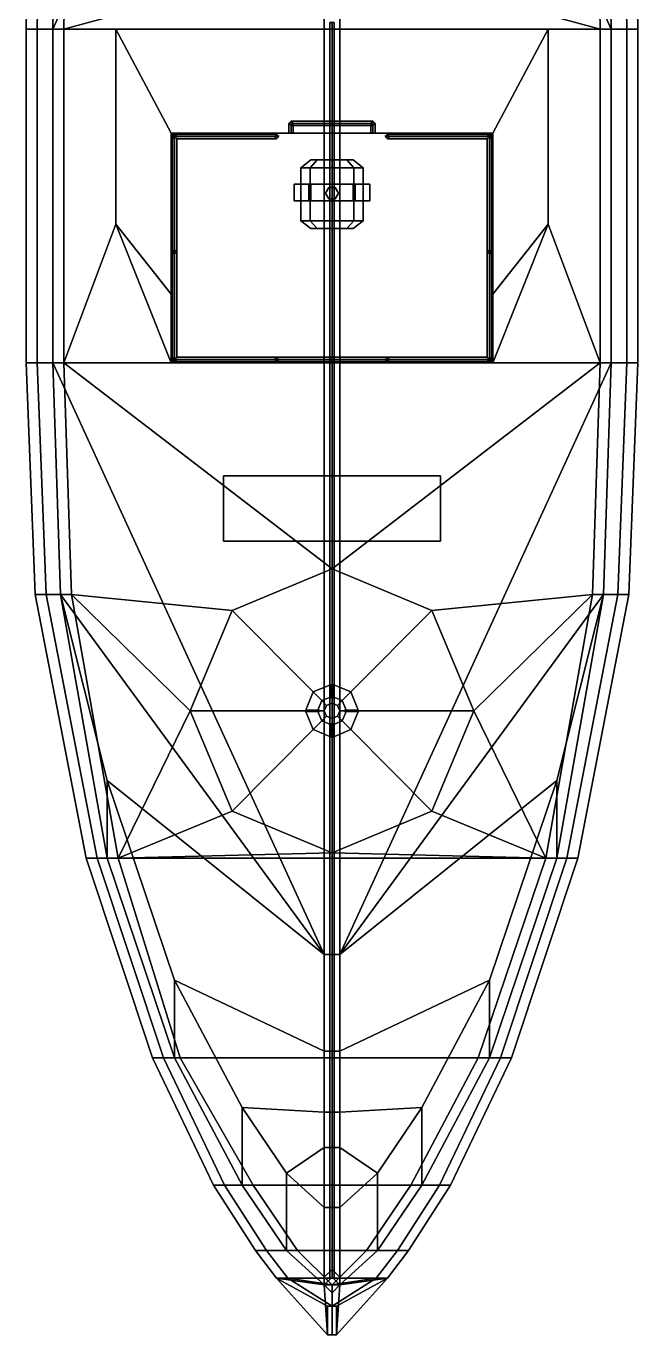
# Model space of a CAD drawing. Extents: x -2.8 to 2.8, y -13.3 to 13.6.
# Drawn here: x -2.76 to 2.76, y -13.26 to -1.45 of the extents above; entities that cross this region are included whole.
import ezdxf

# ---------------------------------------------------------------- set-up
doc = ezdxf.new("R2010")
doc.units = 0
doc.layers.get('0').update_dxf_attribs({"linetype": 'CONTINUOUS'})
for name, color, linetype in [('FALSEBOARD', 6, 'CONTINUOUS'), ('RAILINGS', 6, 'CONTINUOUS'), ('SUPERSTRUCTURE', 3, 'CONTINUOUS')]:
    doc.layers.add(name, color=color, linetype=linetype)

msp = doc.modelspace()

# ---------------------------------------------------------------- linework, layer by layer
for points in [[(-0.07, 3.98, -2.19), (-0.07, 3.98, -2.19), (-2.52, -1.48), (-2.46, 1.98)], [(-0.07, 3.98, -2.19), (-0.07, -9.83, -2.08), (-2.52, -4.49), (-2.52, -1.48)], [(-0.07, 3.98, -2.19), (0.07, 3.98, -2.19), (0.07, -9.83, -2.08), (-0.07, -9.83, -2.08)], [(2.52, -4.49), (0.07, -9.83, -2.08), (0.07, 3.98, -2.19), (2.52, -1.48)], [(2.52, -1.48), (0.07, 3.98, -2.19), (0.07, 3.98, -2.19), (2.46, 1.98)], [(-2.36, 1.98, 0.88), (-2.42, -1.48, 0.96), (-1.5, -1.23, 0.954), (-1.5, 2.86, 0.88)], [(1.5, 2.86, 0.88), (1.5, -1.23, 0.954), (2.42, -1.48, 0.96), (2.36, 1.98, 0.88)], [(-2.46, 1.98), (-2.52, -1.48), (-2.52, -1.48, 0.96), (-2.46, 1.98, 0.88)], [(2.46, 1.98, 0.88), (2.52, -1.48, 0.96), (2.52, -1.48), (2.46, 1.98)], [(-1.5, -1.23, 0.954), (-2.42, -1.48, 0.96), (2.42, -1.48, 0.96), (1.5, -1.23, 0.954)], [(-2.52, -1.48), (-2.52, -4.49), (-2.52, -4.49, 1.15), (-2.52, -1.48, 0.96)], [(-2.42, -1.48, 0.96), (-2.42, -4.49, 1.15), (-1.95, -3.24, 1.071), (-1.95, -1.48, 0.96)], [(1.95, -1.48, 0.96), (1.95, -3.24, 1.071), (2.42, -4.49, 1.15), (2.42, -1.48, 0.96)], [(2.52, -1.48, 0.96), (2.52, -4.49, 1.15), (2.52, -4.49), (2.52, -1.48)], [(-2.42, -4.49, 1.15), (-2.42, -4.49, 1.15), (-1.45, -4.49, 1.15), (-1.95, -3.24, 1.071)], [(-1.45, -4.49, 1.15), (-1.45, -4.49, 1.15), (-1.45, -3.87, 1.111), (-1.95, -3.24, 1.071)], [(1.45, -3.87, 1.111), (1.45, -3.87, 1.111), (1.45, -4.49, 1.15), (1.95, -3.24, 1.071)], [(1.45, -4.49, 1.15), (1.45, -4.49, 1.15), (2.42, -4.49, 1.15), (1.95, -3.24, 1.071)], [(-2.52, -4.49), (-2.45, -6.58), (-2.45, -6.58, 1.27), (-2.52, -4.49, 1.15)], [(-0.07, -9.83, -2.08), (-0.07, -9.83, -2.08), (-2.45, -6.58), (-2.52, -4.49)], [(-2.42, -4.49, 1.15), (0, -6.35, 1.257), (0, -6.35, 1.257), (2.42, -4.49, 1.15)], [(-2.42, -4.49, 1.15), (-2.35, -6.58, 1.27), (-0.9, -6.725, 1.286), (0, -6.35, 1.257)], [(0, -6.35, 1.257), (0.9, -6.725, 1.286), (2.35, -6.58, 1.27), (2.42, -4.49, 1.15)], [(2.45, -6.58), (0.07, -9.83, -2.08), (0.07, -9.83, -2.08), (2.52, -4.49)], [(2.52, -4.49, 1.15), (2.45, -6.58, 1.27), (2.45, -6.58), (2.52, -4.49)], [(-2.45, -6.58), (-2.03, -8.26), (-2.03, -8.96, 1.54), (-2.45, -6.58, 1.27)], [(-0.07, -9.83, -2.08), (-0.07, -9.83, -2.08), (-2.03, -8.26), (-2.45, -6.58)], [(-2.35, -6.58, 1.27), (-1.93, -8.96, 1.54), (-1.28, -7.63, 1.389), (-2.35, -6.58, 1.27)], [(-2.35, -6.58, 1.27), (-1.28, -7.63, 1.389), (-0.9, -6.725, 1.286), (-2.35, -6.58, 1.27)], [(2.03, -8.26), (0.07, -9.83, -2.08), (0.07, -9.83, -2.08), (2.45, -6.58)], [(0.9, -6.725, 1.286), (1.28, -7.63, 1.389), (2.35, -6.58, 1.27), (0.9, -6.725, 1.286)], [(1.28, -7.63, 1.389), (1.93, -8.96, 1.54), (2.35, -6.58, 1.27), (1.28, -7.63, 1.389)], [(2.45, -6.58, 1.27), (2.03, -8.96, 1.54), (2.03, -8.26), (2.45, -6.58)], [(0, -7.39, 1.55), (-0.17, -7.46, 1.55), (-0.17, -7.46, 1.57), (0, -7.39, 1.57)], [(0, -7.39, 1.57), (-0.17, -7.46, 1.57), (-0.092, -7.538, 1.57), (0, -7.5, 1.57)], [(-0.005, -7.518, 1.688), (-0.005, -7.4, 1.57), (-0.005, -7.5, 1.57), (-0.005, -7.518, 1.688)], [(0.17, -7.46, 1.55), (0, -7.39, 1.55), (0, -7.39, 1.57), (0.17, -7.46, 1.57)], [(0.17, -7.46, 1.57), (0, -7.39, 1.57), (0, -7.5, 1.57), (0.092, -7.538, 1.57)], [(0.005, -7.518, 1.688), (0.005, -7.4, 1.57), (0.005, -7.5, 1.57), (0.005, -7.518, 1.688)], [(-0.17, -7.46, 1.55), (-0.24, -7.63, 1.55), (-0.24, -7.63, 1.57), (-0.17, -7.46, 1.57)], [(-0.17, -7.46, 1.57), (-0.24, -7.63, 1.57), (-0.13, -7.63, 1.57), (-0.092, -7.538, 1.57)], [(-0.092, -7.538, 1.57), (-0.13, -7.63, 1.57), (-0.07, -7.63, 1.97), (-0.049, -7.581, 1.97)], [(0, -7.5, 1.57), (-0.092, -7.538, 1.57), (-0.049, -7.581, 1.97), (0, -7.56, 1.97)], [(0.092, -7.538, 1.57), (0, -7.5, 1.57), (0, -7.56, 1.97), (0.049, -7.581, 1.97)], [(0.13, -7.63, 1.57), (0.092, -7.538, 1.57), (0.049, -7.581, 1.97), (0.07, -7.63, 1.97)], [(0.24, -7.63, 1.57), (0.17, -7.46, 1.57), (0.092, -7.538, 1.57), (0.13, -7.63, 1.57)], [(0.24, -7.63, 1.55), (0.17, -7.46, 1.55), (0.17, -7.46, 1.57), (0.24, -7.63, 1.57)], [(-1.28, -7.63, 1.389), (-1.93, -8.96, 1.54), (-0.9, -8.535, 1.492), (-1.28, -7.63, 1.389)], [(-0.24, -7.63, 1.55), (-0.17, -7.8, 1.55), (-0.17, -7.8, 1.57), (-0.24, -7.63, 1.57)], [(-0.24, -7.63, 1.57), (-0.17, -7.8, 1.57), (-0.092, -7.722, 1.57), (-0.13, -7.63, 1.57)], [(-0.112, -7.625, 1.688), (-0.23, -7.625, 1.57), (-0.13, -7.625, 1.57), (-0.112, -7.625, 1.688)], [(-0.112, -7.635, 1.688), (-0.23, -7.635, 1.57), (-0.13, -7.635, 1.57), (-0.112, -7.635, 1.688)], [(-0.13, -7.63, 1.57), (-0.092, -7.722, 1.57), (-0.049, -7.679, 1.97), (-0.07, -7.63, 1.97)], [(-0.049, -7.581, 1.97), (-0.07, -7.63, 1.97), (-0.07, -7.63, 2.07), (-0.049, -7.581, 2.07)], [(-0.07, -7.63, 1.97), (-0.049, -7.679, 1.97), (-0.049, -7.679, 2.07), (-0.07, -7.63, 2.07)], [(0, -7.56, 1.97), (-0.049, -7.581, 1.97), (-0.049, -7.581, 2.07), (0, -7.56, 2.07)], [(0.049, -7.581, 1.97), (0, -7.56, 1.97), (0, -7.56, 2.07), (0.049, -7.581, 2.07)], [(0.07, -7.63, 1.97), (0.049, -7.581, 1.97), (0.049, -7.581, 2.07), (0.07, -7.63, 2.07)], [(0.049, -7.679, 1.97), (0.07, -7.63, 1.97), (0.07, -7.63, 2.07), (0.049, -7.679, 2.07)], [(0.092, -7.722, 1.57), (0.13, -7.63, 1.57), (0.07, -7.63, 1.97), (0.049, -7.679, 1.97)], [(0.17, -7.8, 1.57), (0.24, -7.63, 1.57), (0.13, -7.63, 1.57), (0.092, -7.722, 1.57)], [(0.112, -7.625, 1.688), (0.23, -7.625, 1.57), (0.13, -7.625, 1.57), (0.112, -7.625, 1.688)], [(0.112, -7.635, 1.688), (0.23, -7.635, 1.57), (0.13, -7.635, 1.57), (0.112, -7.635, 1.688)], [(0.17, -7.8, 1.55), (0.24, -7.63, 1.55), (0.24, -7.63, 1.57), (0.17, -7.8, 1.57)], [(0.9, -8.535, 1.492), (1.93, -8.96, 1.54), (1.28, -7.63, 1.389), (0.9, -8.535, 1.492)], [(-0.17, -7.8, 1.57), (0, -7.87, 1.57), (0, -7.76, 1.57), (-0.092, -7.722, 1.57)], [(-0.092, -7.722, 1.57), (0, -7.76, 1.57), (0, -7.7, 1.97), (-0.049, -7.679, 1.97)], [(-0.049, -7.679, 1.97), (0, -7.7, 1.97), (0, -7.7, 2.07), (-0.049, -7.679, 2.07)], [(-0.005, -7.742, 1.688), (-0.005, -7.86, 1.57), (-0.005, -7.76, 1.57), (-0.005, -7.742, 1.688)], [(0, -7.7, 1.97), (0.049, -7.679, 1.97), (0.049, -7.679, 2.07), (0, -7.7, 2.07)], [(0, -7.76, 1.57), (0.092, -7.722, 1.57), (0.049, -7.679, 1.97), (0, -7.7, 1.97)], [(0, -7.87, 1.57), (0.17, -7.8, 1.57), (0.092, -7.722, 1.57), (0, -7.76, 1.57)], [(0.005, -7.742, 1.688), (0.005, -7.86, 1.57), (0.005, -7.76, 1.57), (0.005, -7.742, 1.688)], [(-0.17, -7.8, 1.55), (0, -7.87, 1.55), (0, -7.87, 1.57), (-0.17, -7.8, 1.57)], [(0, -7.87, 1.55), (0.17, -7.8, 1.55), (0.17, -7.8, 1.57), (0, -7.87, 1.57)], [(-2.03, -8.26), (-1.42, -10.06), (-1.42, -10.76, 1.77), (-2.03, -8.96, 1.54)], [(-0.07, -9.83, -2.08), (-0.07, -10.7, -2), (-1.42, -10.06), (-2.03, -8.26)], [(1.42, -10.06), (0.07, -10.7, -2), (0.07, -9.83, -2.08), (2.03, -8.26)], [(2.03, -8.96, 1.54), (1.42, -10.76, 1.77), (1.42, -10.06), (2.03, -8.26)], [(-0.9, -8.535, 1.492), (-1.93, -8.96, 1.54), (0, -8.91, 1.534), (-0.9, -8.535, 1.492)], [(0, -8.91, 1.534), (1.93, -8.96, 1.54), (0.9, -8.535, 1.492), (0, -8.91, 1.534)], [(0, -8.91, 1.534), (-1.93, -8.96, 1.54), (1.93, -8.96, 1.54), (0, -8.91, 1.534)], [(-1.93, -8.96, 1.54), (-1.37, -10.76, 1.77), (1.32, -10.76, 1.77), (1.93, -8.96, 1.54)], [(-0.07, -9.83, -2.08), (0.07, -9.83, -2.08), (0.07, -10.7, -2), (-0.07, -10.7, -2)], [(-1.42, -10.06), (-0.81, -11.21), (-0.81, -11.91, 1.95), (-1.42, -10.76, 1.77)], [(-0.07, -10.7, -2), (-0.07, -11.25, -1.66), (-0.81, -11.21), (-1.42, -10.06)], [(0.81, -11.21), (0.07, -11.25, -1.66), (0.07, -10.7, -2), (1.42, -10.06)], [(1.42, -10.76, 1.77), (0.81, -11.91, 1.95), (0.81, -11.21), (1.42, -10.06)], [(-0.07, -10.7, -2), (0.07, -10.7, -2), (0.07, -11.25, -1.66), (-0.07, -11.25, -1.66)], [(-1.37, -10.76, 1.77), (-0.71, -11.91, 1.95), (0.71, -11.91, 1.95), (1.32, -10.76, 1.77)], [(-0.81, -11.21), (-0.41, -11.8), (-0.41, -12.5, 2.06), (-0.81, -11.91, 1.95)], [(-0.07, -11.25, -1.66), (-0.07, -11.57, -1.32), (-0.41, -11.8), (-0.81, -11.21)], [(0.41, -11.8), (0.07, -11.57, -1.32), (0.07, -11.25, -1.66), (0.81, -11.21)], [(0.81, -11.91, 1.95), (0.41, -12.5, 2.06), (0.41, -11.8), (0.81, -11.21)], [(-0.07, -11.25, -1.66), (0.07, -11.25, -1.66), (0.07, -11.57, -1.32), (-0.07, -11.57, -1.32)], [(-0.07, -11.57, -1.32), (-0.07, -12.11), (-0.07, -12.11), (-0.41, -11.8)], [(-0.07, -11.57, -1.32), (0.07, -11.57, -1.32), (0.07, -12.11), (-0.07, -12.11)], [(0.07, -12.11), (0.07, -12.11), (0.07, -11.57, -1.32), (0.41, -11.8)], [(-0.41, -11.8), (-0.07, -12.11), (-0.07, -12.81, 2.13), (-0.41, -12.5, 2.06)], [(0.41, -12.5, 2.06), (0.07, -12.81, 2.13), (0.07, -12.11), (0.41, -11.8)], [(-0.71, -11.91, 1.95), (-0.31, -12.5, 2.06), (0.31, -12.5, 2.06), (0.71, -11.91, 1.95)], [(-0.07, -12.11), (0.07, -12.11), (0.07, -12.81, 2.13), (-0.07, -12.81, 2.13)], [(-0.31, -12.5, 2.06), (0, -12.81, 2.13), (0, -12.81, 2.13), (0.31, -12.5, 2.06)]]:
    msp.add_3dface(points)
at = {"layer": 'FALSEBOARD'}
for points in [[(-2.76, -1.48, 1.65), (-2.66, -1.48, 1.65), (-2.6, 1.98, 1.54), (-2.7, 1.98, 1.54)], [(-2.46, 1.98, 0.88), (-2.52, -1.48, 0.96), (-2.76, -1.48, 1.65), (-2.7, 1.98, 1.54)], [(-2.46, 1.98, 0.88), (-2.52, -1.48, 0.96), (-2.76, -1.48, 1.65), (-2.7, 1.98, 1.54)], [(-2.76, -1.48, 1.65), (-2.66, -1.48, 1.65), (-2.6, 1.98, 1.54), (-2.7, 1.98, 1.54)], [(-2.6, 1.98, 1.54), (-2.66, -1.48, 1.65), (-2.42, -1.48, 0.96), (-2.36, 1.98, 0.88)], [(-2.6, 1.98, 1.54), (-2.66, -1.48, 1.65), (-2.42, -1.48, 0.96), (-2.36, 1.98, 0.88)], [(2.36, 1.98, 0.88), (2.42, -1.48, 0.96), (2.66, -1.48, 1.65), (2.6, 1.98, 1.54)], [(2.36, 1.98, 0.88), (2.42, -1.48, 0.96), (2.66, -1.48, 1.65), (2.6, 1.98, 1.54)], [(2.7, 1.98, 1.54), (2.76, -1.48, 1.65), (2.52, -1.48, 0.96), (2.46, 1.98, 0.88)], [(2.7, 1.98, 1.54), (2.76, -1.48, 1.65), (2.52, -1.48, 0.96), (2.46, 1.98, 0.88)], [(2.6, 1.98, 1.54), (2.66, -1.48, 1.65), (2.76, -1.48, 1.65), (2.7, 1.98, 1.54)], [(2.6, 1.98, 1.54), (2.66, -1.48, 1.65), (2.76, -1.48, 1.65), (2.7, 1.98, 1.54)], [(-2.76, -4.49, 1.82), (-2.66, -4.49, 1.82), (-2.66, -1.48, 1.65), (-2.76, -1.48, 1.65)], [(-2.52, -1.48, 0.96), (-2.52, -4.49, 1.15), (-2.76, -4.49, 1.82), (-2.76, -1.48, 1.65)], [(-2.52, -1.48, 0.96), (-2.52, -4.49, 1.15), (-2.76, -4.49, 1.82), (-2.76, -1.48, 1.65)], [(-2.76, -4.49, 1.82), (-2.66, -4.49, 1.82), (-2.66, -1.48, 1.65), (-2.76, -1.48, 1.65)], [(-2.66, -1.48, 1.65), (-2.66, -4.49, 1.82), (-2.42, -4.49, 1.15), (-2.42, -1.48, 0.96)], [(-2.66, -1.48, 1.65), (-2.66, -4.49, 1.82), (-2.42, -4.49, 1.15), (-2.42, -1.48, 0.96)], [(2.42, -1.48, 0.96), (2.42, -4.49, 1.15), (2.66, -4.49, 1.82), (2.66, -1.48, 1.65)], [(2.42, -1.48, 0.96), (2.42, -4.49, 1.15), (2.66, -4.49, 1.82), (2.66, -1.48, 1.65)], [(2.76, -1.48, 1.65), (2.76, -4.49, 1.82), (2.52, -4.49, 1.15), (2.52, -1.48, 0.96)], [(2.76, -1.48, 1.65), (2.76, -4.49, 1.82), (2.52, -4.49, 1.15), (2.52, -1.48, 0.96)], [(2.66, -1.48, 1.65), (2.66, -4.49, 1.82), (2.76, -4.49, 1.82), (2.76, -1.48, 1.65)], [(2.66, -1.48, 1.65), (2.66, -4.49, 1.82), (2.76, -4.49, 1.82), (2.76, -1.48, 1.65)], [(-2.68, -6.58, 1.97), (-2.58, -6.58, 1.97), (-2.66, -4.49, 1.82), (-2.76, -4.49, 1.82)], [(-2.52, -4.49, 1.15), (-2.45, -6.58, 1.27), (-2.68, -6.58, 1.97), (-2.76, -4.49, 1.82)], [(-2.52, -4.49, 1.15), (-2.45, -6.58, 1.27), (-2.68, -6.58, 1.97), (-2.76, -4.49, 1.82)], [(-2.68, -6.58, 1.97), (-2.58, -6.58, 1.97), (-2.66, -4.49, 1.82), (-2.76, -4.49, 1.82)], [(-2.66, -4.49, 1.82), (-2.58, -6.58, 1.97), (-2.35, -6.58, 1.27), (-2.42, -4.49, 1.15)], [(-2.66, -4.49, 1.82), (-2.58, -6.58, 1.97), (-2.35, -6.58, 1.27), (-2.42, -4.49, 1.15)], [(2.42, -4.49, 1.15), (2.35, -6.58, 1.27), (2.58, -6.58, 1.97), (2.66, -4.49, 1.82)], [(2.42, -4.49, 1.15), (2.35, -6.58, 1.27), (2.58, -6.58, 1.97), (2.66, -4.49, 1.82)], [(2.76, -4.49, 1.82), (2.68, -6.58, 1.97), (2.45, -6.58, 1.27), (2.52, -4.49, 1.15)], [(2.76, -4.49, 1.82), (2.68, -6.58, 1.97), (2.45, -6.58, 1.27), (2.52, -4.49, 1.15)], [(2.66, -4.49, 1.82), (2.58, -6.58, 1.97), (2.68, -6.58, 1.97), (2.76, -4.49, 1.82)], [(2.66, -4.49, 1.82), (2.58, -6.58, 1.97), (2.68, -6.58, 1.97), (2.76, -4.49, 1.82)], [(-2.22, -8.96, 2.23), (-2.12, -8.96, 2.23), (-2.58, -6.58, 1.97), (-2.68, -6.58, 1.97)], [(-2.45, -6.58, 1.27), (-2.03, -8.96, 1.54), (-2.22, -8.96, 2.23), (-2.68, -6.58, 1.97)], [(-2.45, -6.58, 1.27), (-2.03, -8.96, 1.54), (-2.22, -8.96, 2.23), (-2.68, -6.58, 1.97)], [(-2.22, -8.96, 2.23), (-2.12, -8.96, 2.23), (-2.58, -6.58, 1.97), (-2.68, -6.58, 1.97)], [(-2.58, -6.58, 1.97), (-2.12, -8.96, 2.23), (-1.93, -8.96, 1.54), (-2.35, -6.58, 1.27)], [(-2.58, -6.58, 1.97), (-2.12, -8.96, 2.23), (-1.93, -8.96, 1.54), (-2.35, -6.58, 1.27)], [(2.35, -6.58, 1.27), (1.93, -8.96, 1.54), (2.12, -8.96, 2.23), (2.58, -6.58, 1.97)], [(2.35, -6.58, 1.27), (1.93, -8.96, 1.54), (2.12, -8.96, 2.23), (2.58, -6.58, 1.97)], [(2.68, -6.58, 1.97), (2.22, -8.96, 2.23), (2.03, -8.96, 1.54), (2.45, -6.58, 1.27)], [(2.68, -6.58, 1.97), (2.22, -8.96, 2.23), (2.03, -8.96, 1.54), (2.45, -6.58, 1.27)], [(2.58, -6.58, 1.97), (2.12, -8.96, 2.23), (2.22, -8.96, 2.23), (2.68, -6.58, 1.97)], [(2.58, -6.58, 1.97), (2.12, -8.96, 2.23), (2.22, -8.96, 2.23), (2.68, -6.58, 1.97)], [(-1.62, -10.76, 2.47), (-1.52, -10.76, 2.47), (-2.12, -8.96, 2.23), (-2.22, -8.96, 2.23)], [(-2.03, -8.96, 1.54), (-1.42, -10.76, 1.77), (-1.62, -10.76, 2.47), (-2.22, -8.96, 2.23)], [(-2.03, -8.96, 1.54), (-1.42, -10.76, 1.77), (-1.62, -10.76, 2.47), (-2.22, -8.96, 2.23)], [(-1.62, -10.76, 2.47), (-1.52, -10.76, 2.47), (-2.12, -8.96, 2.23), (-2.22, -8.96, 2.23)], [(-2.12, -8.96, 2.23), (-1.52, -10.76, 2.47), (-1.37, -10.76, 1.77), (-1.93, -8.96, 1.54)], [(-2.12, -8.96, 2.23), (-1.52, -10.76, 2.47), (-1.37, -10.76, 1.77), (-1.93, -8.96, 1.54)], [(1.93, -8.96, 1.54), (1.32, -10.76, 1.77), (1.52, -10.76, 2.47), (2.12, -8.96, 2.23)], [(1.93, -8.96, 1.54), (1.32, -10.76, 1.77), (1.52, -10.76, 2.47), (2.12, -8.96, 2.23)], [(2.22, -8.96, 2.23), (1.62, -10.76, 2.47), (1.42, -10.76, 1.77), (2.03, -8.96, 1.54)], [(2.22, -8.96, 2.23), (1.62, -10.76, 2.47), (1.42, -10.76, 1.77), (2.03, -8.96, 1.54)], [(2.12, -8.96, 2.23), (1.52, -10.76, 2.47), (1.62, -10.76, 2.47), (2.22, -8.96, 2.23)], [(2.12, -8.96, 2.23), (1.52, -10.76, 2.47), (1.62, -10.76, 2.47), (2.22, -8.96, 2.23)], [(-1.07, -11.91, 2.64), (-0.97, -11.91, 2.64), (-1.52, -10.76, 2.47), (-1.62, -10.76, 2.47)], [(-1.42, -10.76, 1.77), (-0.81, -11.91, 1.95), (-1.07, -11.91, 2.64), (-1.62, -10.76, 2.47)], [(-1.42, -10.76, 1.77), (-0.81, -11.91, 1.95), (-1.07, -11.91, 2.64), (-1.62, -10.76, 2.47)], [(-1.07, -11.91, 2.64), (-0.97, -11.91, 2.64), (-1.52, -10.76, 2.47), (-1.62, -10.76, 2.47)], [(-1.52, -10.76, 2.47), (-0.97, -11.91, 2.64), (-0.71, -11.91, 1.95), (-1.37, -10.76, 1.77)], [(-1.52, -10.76, 2.47), (-0.97, -11.91, 2.64), (-0.71, -11.91, 1.95), (-1.37, -10.76, 1.77)], [(1.32, -10.76, 1.77), (0.71, -11.91, 1.95), (0.97, -11.91, 2.64), (1.52, -10.76, 2.47)], [(1.32, -10.76, 1.77), (0.71, -11.91, 1.95), (0.97, -11.91, 2.64), (1.52, -10.76, 2.47)], [(1.62, -10.76, 2.47), (1.07, -11.91, 2.64), (0.81, -11.91, 1.95), (1.42, -10.76, 1.77)], [(1.62, -10.76, 2.47), (1.07, -11.91, 2.64), (0.81, -11.91, 1.95), (1.42, -10.76, 1.77)], [(1.52, -10.76, 2.47), (0.97, -11.91, 2.64), (1.07, -11.91, 2.64), (1.62, -10.76, 2.47)], [(1.52, -10.76, 2.47), (0.97, -11.91, 2.64), (1.07, -11.91, 2.64), (1.62, -10.76, 2.47)], [(-0.69, -12.5, 2.73), (-0.59, -12.5, 2.73), (-0.97, -11.91, 2.64), (-1.07, -11.91, 2.64)], [(-0.81, -11.91, 1.95), (-0.41, -12.5, 2.06), (-0.69, -12.5, 2.73), (-1.07, -11.91, 2.64)], [(-0.81, -11.91, 1.95), (-0.41, -12.5, 2.06), (-0.69, -12.5, 2.73), (-1.07, -11.91, 2.64)], [(-0.69, -12.5, 2.73), (-0.59, -12.5, 2.73), (-0.97, -11.91, 2.64), (-1.07, -11.91, 2.64)], [(-0.97, -11.91, 2.64), (-0.59, -12.5, 2.73), (-0.31, -12.5, 2.06), (-0.71, -11.91, 1.95)], [(-0.97, -11.91, 2.64), (-0.59, -12.5, 2.73), (-0.31, -12.5, 2.06), (-0.71, -11.91, 1.95)], [(0.71, -11.91, 1.95), (0.31, -12.5, 2.06), (0.59, -12.5, 2.73), (0.97, -11.91, 2.64)], [(0.71, -11.91, 1.95), (0.31, -12.5, 2.06), (0.59, -12.5, 2.73), (0.97, -11.91, 2.64)], [(1.07, -11.91, 2.64), (0.69, -12.5, 2.73), (0.41, -12.5, 2.06), (0.81, -11.91, 1.95)], [(1.07, -11.91, 2.64), (0.69, -12.5, 2.73), (0.41, -12.5, 2.06), (0.81, -11.91, 1.95)], [(0.97, -11.91, 2.64), (0.59, -12.5, 2.73), (0.69, -12.5, 2.73), (1.07, -11.91, 2.64)], [(0.97, -11.91, 2.64), (0.59, -12.5, 2.73), (0.69, -12.5, 2.73), (1.07, -11.91, 2.64)], [(-0.5, -12.75, 2.78), (-0.4, -12.75, 2.78), (-0.59, -12.5, 2.73), (-0.69, -12.5, 2.73)], [(-0.41, -12.5, 2.06), (-0.07, -12.81, 2.13), (-0.5, -12.75, 2.78), (-0.69, -12.5, 2.73)], [(-0.41, -12.5, 2.06), (-0.07, -12.81, 2.13), (-0.5, -12.75, 2.78), (-0.69, -12.5, 2.73)], [(-0.5, -12.75, 2.78), (-0.4, -12.75, 2.78), (-0.59, -12.5, 2.73), (-0.69, -12.5, 2.73)], [(-0.59, -12.5, 2.73), (-0.4, -12.75, 2.78), (0, -12.81, 2.13), (-0.31, -12.5, 2.06)], [(-0.59, -12.5, 2.73), (-0.4, -12.75, 2.78), (0, -12.81, 2.13), (-0.31, -12.5, 2.06)], [(0.31, -12.5, 2.06), (0, -12.81, 2.13), (0.4, -12.75, 2.78), (0.59, -12.5, 2.73)], [(0.31, -12.5, 2.06), (0, -12.81, 2.13), (0.4, -12.75, 2.78), (0.59, -12.5, 2.73)], [(0.69, -12.5, 2.73), (0.5, -12.75, 2.78), (0.07, -12.81, 2.13), (0.41, -12.5, 2.06)], [(0.69, -12.5, 2.73), (0.5, -12.75, 2.78), (0.07, -12.81, 2.13), (0.41, -12.5, 2.06)], [(0.59, -12.5, 2.73), (0.4, -12.75, 2.78), (0.5, -12.75, 2.78), (0.69, -12.5, 2.73)], [(0.59, -12.5, 2.73), (0.4, -12.75, 2.78), (0.5, -12.75, 2.78), (0.69, -12.5, 2.73)], [(-0.04, -13, 3.06), (0, -13, 3.06), (-0.4, -12.75, 2.78), (-0.5, -12.75, 2.78)], [(-0.07, -12.81, 2.13), (-0.04, -13.26, 3.06), (-0.04, -13, 3.06), (-0.5, -12.75, 2.78)], [(-0.07, -12.81, 2.13), (-0.04, -13.26, 3.06), (-0.5, -12.75, 2.78)], [(-0.04, -13, 3.06), (0, -13, 3.06), (-0.4, -12.75, 2.78), (-0.5, -12.75, 2.78)], [(-0.5, -12.75, 2.78), (-0.04, -13.26, 3.06), (-0.04, -13, 3.06), (-0.5, -12.75, 2.78)], [(-0.4, -12.75, 2.78), (0, -13, 3.06), (0, -13.26, 3.06), (0, -12.81, 2.13)], [(0, -12.81, 2.13), (0, -12.81, 2.13), (-0.4, -12.75, 2.78), (0.4, -12.75, 2.78)], [(-0.4, -12.75, 2.78), (-0.4, -12.75, 2.78), (0, -13, 3.06), (0.4, -12.75, 2.78)], [(0, -12.81, 2.13), (0, -13.26, 3.06), (0, -13, 3.06), (0.4, -12.75, 2.78)], [(0.4, -12.75, 2.78), (0, -13, 3.06), (0.04, -13, 3.06), (0.5, -12.75, 2.78)], [(0.4, -12.75, 2.78), (0, -13, 3.06), (0.04, -13, 3.06), (0.5, -12.75, 2.78)], [(0.5, -12.75, 2.78), (0.04, -13, 3.06), (0.04, -13.26, 3.06), (0.07, -12.81, 2.13)], [(0.5, -12.75, 2.78), (0.5, -12.75, 2.78), (0.04, -13.26, 3.06), (0.07, -12.81, 2.13)], [(0.04, -13, 3.06), (0.04, -13, 3.06), (0.04, -13.26, 3.06), (0.5, -12.75, 2.78)], [(0, -12.81, 2.13), (0, -13.26, 3.06), (-0.04, -13.26, 3.06), (-0.07, -12.81, 2.13)], [(0.04, -13.26, 3.06), (-0.04, -13.26, 3.06), (-0.07, -12.81, 2.13), (0.07, -12.81, 2.13)], [(0.04, -13.26, 3.06), (0, -13.26, 3.06), (0, -12.81, 2.13), (0.07, -12.81, 2.13)], [(-0.04, -13.26, 3.06), (0, -13.26, 3.06), (0, -13, 3.06), (-0.04, -13, 3.06)], [(-0.04, -13.26, 3.06), (0.04, -13.26, 3.06), (0.04, -13, 3.06), (-0.04, -13, 3.06)], [(0.04, -13, 3.06), (0, -13, 3.06), (0, -13.26, 3.06), (0.04, -13.26, 3.06)]]:
    msp.add_3dface(points, dxfattribs=at)
at = {"layer": 'RAILINGS'}
for points in [[(-0.5, -2.43, 5.22), (-0.52, -2.45, 5.2), (-1.42, -2.45, 5.2), (-1.44, -2.43, 5.22)], [(-0.48, -2.45, 5.24), (-0.5, -2.43, 5.22), (-1.44, -2.43, 5.22), (-1.42, -2.45, 5.24)], [(-1.42, -4.46, 5.2), (-1.44, -4.48, 5.22), (-1.44, -2.43, 5.22), (-1.42, -2.45, 5.2)], [(-1.44, -4.48, 5.22), (-1.42, -4.46, 5.24), (-1.42, -2.45, 5.24), (-1.44, -2.43, 5.22)], [(-1.42, -2.43, 4.65), (-1.44, -2.45, 4.65), (-1.44, -2.45, 5.22), (-1.42, -2.43, 5.22)], [(-1.44, -2.45, 4.65), (-1.42, -2.47, 4.65), (-1.42, -2.47, 5.22), (-1.44, -2.45, 5.22)], [(-1.4, -2.45, 4.65), (-1.42, -2.43, 4.65), (-1.42, -2.43, 5.22), (-1.4, -2.45, 5.22)], [(-0.52, -2.45, 5.2), (-0.5, -2.47, 5.22), (-1.4, -2.47, 5.22), (-1.42, -2.45, 5.2)], [(-0.5, -2.47, 5.22), (-0.48, -2.45, 5.24), (-1.42, -2.45, 5.24), (-1.4, -2.47, 5.22)], [(-1.4, -4.44, 5.22), (-1.42, -4.46, 5.2), (-1.42, -2.45, 5.2), (-1.4, -2.47, 5.22)], [(-1.42, -4.46, 5.24), (-1.4, -4.44, 5.22), (-1.4, -2.47, 5.22), (-1.42, -2.45, 5.24)], [(-1.42, -2.47, 4.65), (-1.4, -2.45, 4.65), (-1.4, -2.45, 5.22), (-1.42, -2.47, 5.22)], [(-0.5, -2.43, 4.65), (-0.52, -2.45, 4.65), (-0.52, -2.45, 5.2), (-0.5, -2.43, 5.22)], [(-0.52, -2.45, 4.65), (-0.5, -2.47, 4.65), (-0.5, -2.47, 5.22), (-0.52, -2.45, 5.2)], [(-0.48, -2.45, 4.65), (-0.5, -2.43, 4.65), (-0.5, -2.43, 5.22), (-0.48, -2.45, 5.24)], [(-0.5, -2.47, 4.65), (-0.48, -2.45, 4.65), (-0.48, -2.45, 5.24), (-0.5, -2.47, 5.22)], [(0.5, -2.43, 4.65), (0.48, -2.45, 4.65), (0.48, -2.45, 5.24), (0.5, -2.43, 5.22)], [(0.5, -2.43, 5.22), (0.48, -2.45, 5.24), (1.42, -2.45, 5.24), (1.44, -2.43, 5.22)], [(0.48, -2.45, 4.65), (0.5, -2.47, 4.65), (0.5, -2.47, 5.22), (0.48, -2.45, 5.24)], [(0.48, -2.45, 5.24), (0.5, -2.47, 5.22), (1.4, -2.47, 5.22), (1.42, -2.45, 5.24)], [(0.52, -2.45, 4.65), (0.5, -2.43, 4.65), (0.5, -2.43, 5.22), (0.52, -2.45, 5.2)], [(0.52, -2.45, 5.2), (0.5, -2.43, 5.22), (1.44, -2.43, 5.22), (1.42, -2.45, 5.2)], [(0.5, -2.47, 4.65), (0.52, -2.45, 4.65), (0.52, -2.45, 5.2), (0.5, -2.47, 5.22)], [(0.5, -2.47, 5.22), (0.52, -2.45, 5.2), (1.42, -2.45, 5.2), (1.4, -2.47, 5.22)], [(1.42, -2.43, 4.65), (1.4, -2.45, 4.65), (1.4, -2.45, 5.22), (1.42, -2.43, 5.22)], [(1.42, -4.46, 5.2), (1.4, -4.44, 5.22), (1.4, -2.47, 5.22), (1.42, -2.45, 5.2)], [(1.4, -4.44, 5.22), (1.42, -4.46, 5.24), (1.42, -2.45, 5.24), (1.4, -2.47, 5.22)], [(1.4, -2.45, 4.65), (1.42, -2.47, 4.65), (1.42, -2.47, 5.22), (1.4, -2.45, 5.22)], [(1.44, -4.48, 5.22), (1.42, -4.46, 5.2), (1.42, -2.45, 5.2), (1.44, -2.43, 5.22)], [(1.42, -4.46, 5.24), (1.44, -4.48, 5.22), (1.44, -2.43, 5.22), (1.42, -2.45, 5.24)], [(1.44, -2.45, 4.65), (1.42, -2.43, 4.65), (1.42, -2.43, 5.22), (1.44, -2.45, 5.22)], [(1.42, -2.47, 4.65), (1.44, -2.45, 4.65), (1.44, -2.45, 5.22), (1.42, -2.47, 5.22)], [(-1.42, -3.47, 4.65), (-1.44, -3.49, 4.65), (-1.44, -3.49, 5.22), (-1.42, -3.47, 5.2)], [(-1.44, -3.49, 4.65), (-1.42, -3.51, 4.65), (-1.42, -3.51, 5.2), (-1.44, -3.49, 5.22)], [(-1.4, -3.49, 4.65), (-1.42, -3.47, 4.65), (-1.42, -3.47, 5.2), (-1.4, -3.49, 5.22)], [(-1.42, -3.51, 4.65), (-1.4, -3.49, 4.65), (-1.4, -3.49, 5.22), (-1.42, -3.51, 5.2)], [(1.42, -3.47, 4.65), (1.4, -3.49, 4.65), (1.4, -3.49, 5.22), (1.42, -3.47, 5.2)], [(1.4, -3.49, 4.65), (1.42, -3.51, 4.65), (1.42, -3.51, 5.2), (1.4, -3.49, 5.22)], [(1.44, -3.49, 4.65), (1.42, -3.47, 4.65), (1.42, -3.47, 5.2), (1.44, -3.49, 5.22)], [(1.42, -3.51, 4.65), (1.44, -3.49, 4.65), (1.44, -3.49, 5.22), (1.42, -3.51, 5.2)], [(-1.42, -4.44, 4.65), (-1.44, -4.46, 4.65), (-1.44, -4.46, 5.22), (-1.42, -4.44, 5.22)], [(-1.44, -4.46, 4.65), (-1.42, -4.48, 4.65), (-1.42, -4.48, 5.22), (-1.44, -4.46, 5.22)], [(1.42, -4.46, 5.2), (1.44, -4.48, 5.22), (-1.44, -4.48, 5.22), (-1.42, -4.46, 5.2)], [(1.44, -4.48, 5.22), (1.42, -4.46, 5.24), (-1.42, -4.46, 5.24), (-1.44, -4.48, 5.22)], [(-1.4, -4.46, 4.65), (-1.42, -4.44, 4.65), (-1.42, -4.44, 5.22), (-1.4, -4.46, 5.22)], [(1.4, -4.44, 5.22), (1.42, -4.46, 5.2), (-1.42, -4.46, 5.2), (-1.4, -4.44, 5.22)], [(1.42, -4.46, 5.24), (1.4, -4.44, 5.22), (-1.4, -4.44, 5.22), (-1.42, -4.46, 5.24)], [(-1.42, -4.48, 4.65), (-1.4, -4.46, 4.65), (-1.4, -4.46, 5.22), (-1.42, -4.48, 5.22)], [(-0.5, -4.44, 4.65), (-0.52, -4.46, 4.65), (-0.52, -4.46, 5.2), (-0.5, -4.44, 5.22)], [(-0.52, -4.46, 4.65), (-0.5, -4.48, 4.65), (-0.5, -4.48, 5.22), (-0.52, -4.46, 5.2)], [(-0.48, -4.46, 4.65), (-0.5, -4.44, 4.65), (-0.5, -4.44, 5.22), (-0.48, -4.46, 5.2)], [(-0.5, -4.48, 4.65), (-0.48, -4.46, 4.65), (-0.48, -4.46, 5.2), (-0.5, -4.48, 5.22)], [(0.5, -4.44, 4.65), (0.48, -4.46, 4.65), (0.48, -4.46, 5.2), (0.5, -4.44, 5.22)], [(0.48, -4.46, 4.65), (0.5, -4.48, 4.65), (0.5, -4.48, 5.22), (0.48, -4.46, 5.2)], [(0.52, -4.46, 4.65), (0.5, -4.44, 4.65), (0.5, -4.44, 5.22), (0.52, -4.46, 5.2)], [(0.5, -4.48, 4.65), (0.52, -4.46, 4.65), (0.52, -4.46, 5.2), (0.5, -4.48, 5.22)], [(1.42, -4.44, 4.65), (1.4, -4.46, 4.65), (1.4, -4.46, 5.22), (1.42, -4.44, 5.22)], [(1.4, -4.46, 4.65), (1.42, -4.48, 4.65), (1.42, -4.48, 5.22), (1.4, -4.46, 5.22)], [(1.44, -4.46, 4.65), (1.42, -4.44, 4.65), (1.42, -4.44, 5.22), (1.44, -4.46, 5.22)], [(1.42, -4.48, 4.65), (1.44, -4.46, 4.65), (1.44, -4.46, 5.22), (1.42, -4.48, 5.22)]]:
    msp.add_3dface(points, dxfattribs=at)
at = {"layer": 'SUPERSTRUCTURE'}
for points in [[(1.45, -2.42, 2.88), (1.95, -1.48, 2.88), (-1.95, -1.48, 2.88), (-1.45, -2.42, 2.88)], [(1.95, -1.48, 2.88), (1.95, -1.48, 0.96), (-1.95, -1.48, 0.96), (-1.95, -1.48, 2.88)], [(-1.95, -1.48, 2.88), (-1.95, -1.48, 0.96), (-1.95, -3.24, 1.071), (-1.95, -3.24, 2.88)], [(-1.45, -2.42, 2.88), (-1.95, -1.48, 2.88), (-1.95, -3.24, 2.88), (-1.45, -3.87, 2.88)], [(0, -1.42, 9.12), (-0.02, -1.42, 9.1), (-0.02, -12.75, 3.62), (0, -12.75, 3.64)], [(-0.02, -1.42, 9.1), (0, -1.42, 9.08), (0, -12.75, 3.6), (-0.02, -12.75, 3.62)], [(0.02, -1.42, 9.1), (0, -1.42, 9.12), (0, -12.75, 3.64), (0.02, -12.75, 3.62)], [(0, -1.42, 9.08), (0.02, -1.42, 9.1), (0.02, -12.75, 3.62), (0, -12.75, 3.6)], [(1.95, -3.24, 2.88), (1.95, -1.48, 2.88), (1.45, -2.42, 2.88), (1.45, -3.87, 2.88)], [(1.95, -3.24, 1.071), (1.95, -1.48, 0.96), (1.95, -1.48, 2.88), (1.95, -3.24, 2.88)], [(-0.37, -2.31, 2.88), (-0.39, -2.33, 2.88), (-0.39, -2.33, 4.63), (-0.37, -2.31, 4.65)], [(-0.39, -2.42, 4.63), (-0.37, -2.42, 4.65), (-0.37, -2.31, 4.65), (-0.39, -2.33, 4.63)], [(-0.39, -2.33, 2.88), (-0.37, -2.35, 2.88), (-0.37, -2.35, 4.61), (-0.39, -2.33, 4.63)], [(-0.37, -2.42, 4.61), (-0.39, -2.42, 4.63), (-0.39, -2.33, 4.63), (-0.37, -2.35, 4.61)], [(-0.35, -2.33, 2.88), (-0.37, -2.31, 2.88), (-0.37, -2.31, 4.65), (-0.35, -2.33, 4.63)], [(0.35, -2.33, 3.11), (0.37, -2.31, 3.09), (-0.37, -2.31, 3.09), (-0.35, -2.33, 3.11)], [(0.37, -2.31, 3.09), (0.35, -2.33, 3.07), (-0.35, -2.33, 3.07), (-0.37, -2.31, 3.09)], [(0.35, -2.33, 4.11), (0.37, -2.31, 4.09), (-0.37, -2.31, 4.09), (-0.35, -2.33, 4.11)], [(0.37, -2.31, 4.09), (0.35, -2.33, 4.07), (-0.35, -2.33, 4.07), (-0.37, -2.31, 4.09)], [(0.35, -2.33, 3.61), (0.37, -2.31, 3.59), (-0.37, -2.31, 3.59), (-0.35, -2.33, 3.61)], [(0.37, -2.31, 3.59), (0.35, -2.33, 3.57), (-0.35, -2.33, 3.57), (-0.37, -2.31, 3.59)], [(0.35, -2.33, 4.61), (0.37, -2.31, 4.59), (-0.37, -2.31, 4.59), (-0.35, -2.33, 4.61)], [(0.37, -2.31, 4.59), (0.35, -2.33, 4.57), (-0.35, -2.33, 4.57), (-0.37, -2.31, 4.59)], [(-0.37, -2.42, 4.65), (-0.35, -2.42, 4.63), (-0.35, -2.33, 4.63), (-0.37, -2.31, 4.65)], [(-0.37, -2.35, 2.88), (-0.35, -2.33, 2.88), (-0.35, -2.33, 4.63), (-0.37, -2.35, 4.61)], [(0.35, -2.33, 3.07), (0.37, -2.35, 3.09), (-0.37, -2.35, 3.09), (-0.35, -2.33, 3.07)], [(0.37, -2.35, 3.09), (0.35, -2.33, 3.11), (-0.35, -2.33, 3.11), (-0.37, -2.35, 3.09)], [(0.35, -2.33, 4.07), (0.37, -2.35, 4.09), (-0.37, -2.35, 4.09), (-0.35, -2.33, 4.07)], [(0.37, -2.35, 4.09), (0.35, -2.33, 4.11), (-0.35, -2.33, 4.11), (-0.37, -2.35, 4.09)], [(0.35, -2.33, 3.57), (0.37, -2.35, 3.59), (-0.37, -2.35, 3.59), (-0.35, -2.33, 3.57)], [(0.37, -2.35, 3.59), (0.35, -2.33, 3.61), (-0.35, -2.33, 3.61), (-0.37, -2.35, 3.59)], [(0.35, -2.33, 4.57), (0.37, -2.35, 4.59), (-0.37, -2.35, 4.59), (-0.35, -2.33, 4.57)], [(0.37, -2.35, 4.59), (0.35, -2.33, 4.61), (-0.35, -2.33, 4.61), (-0.37, -2.35, 4.59)], [(-0.35, -2.42, 4.63), (-0.37, -2.42, 4.61), (-0.37, -2.35, 4.61), (-0.35, -2.33, 4.63)], [(0.37, -2.31, 2.88), (0.35, -2.33, 2.88), (0.35, -2.33, 4.63), (0.37, -2.31, 4.65)], [(0.35, -2.42, 4.63), (0.37, -2.42, 4.65), (0.37, -2.31, 4.65), (0.35, -2.33, 4.63)], [(0.35, -2.33, 2.88), (0.37, -2.35, 2.88), (0.37, -2.35, 4.61), (0.35, -2.33, 4.63)], [(0.37, -2.42, 4.61), (0.35, -2.42, 4.63), (0.35, -2.33, 4.63), (0.37, -2.35, 4.61)], [(0.39, -2.33, 2.88), (0.37, -2.31, 2.88), (0.37, -2.31, 4.65), (0.39, -2.33, 4.63)], [(0.37, -2.42, 4.65), (0.39, -2.42, 4.63), (0.39, -2.33, 4.63), (0.37, -2.31, 4.65)], [(0.37, -2.35, 2.88), (0.39, -2.33, 2.88), (0.39, -2.33, 4.63), (0.37, -2.35, 4.61)], [(0.39, -2.42, 4.63), (0.37, -2.42, 4.61), (0.37, -2.35, 4.61), (0.39, -2.33, 4.63)], [(-1.45, -2.42, 2.88), (-1.45, -3.87, 2.88), (-1.45, -4.49, 4.65), (-1.45, -2.42, 4.65)], [(1.45, -2.42, 4.65), (1.45, -2.42, 2.88), (-1.45, -2.42, 2.88), (-1.45, -2.42, 4.65)], [(-1.45, -2.42, 4.65), (-1.45, -4.49, 4.65), (1.45, -4.49, 4.65), (1.45, -2.42, 4.65)], [(1.45, -4.49, 4.65), (1.45, -3.87, 2.88), (1.45, -2.42, 2.88), (1.45, -2.42, 4.65)], [(-0.198, -2.73, 4.862), (-0.28, -2.73, 5.06), (-0.19, -2.66, 5.06), (-0.134, -2.66, 4.926)], [(-0.28, -2.73, 5.06), (-0.198, -2.73, 5.258), (-0.134, -2.66, 5.194), (-0.19, -2.66, 5.06)], [(0, -2.73, 4.78), (-0.198, -2.73, 4.862), (-0.134, -2.66, 4.926), (0, -2.66, 4.87)], [(-0.198, -2.73, 5.258), (0, -2.73, 5.34), (0, -2.66, 5.25), (-0.134, -2.66, 5.194)], [(-0.134, -2.66, 5.194), (0, -2.66, 5.25), (0.134, -2.66, 5.194), (-0.19, -2.66, 5.06)], [(-0.19, -2.66, 5.06), (0.134, -2.66, 5.194), (0.19, -2.66, 5.06), (-0.134, -2.66, 4.926)], [(-0.134, -2.66, 4.926), (0.19, -2.66, 5.06), (0.134, -2.66, 4.926), (0, -2.66, 4.87)], [(0.198, -2.73, 4.862), (0, -2.73, 4.78), (0, -2.66, 4.87), (0.134, -2.66, 4.926)], [(0, -2.73, 5.34), (0.198, -2.73, 5.258), (0.134, -2.66, 5.194), (0, -2.66, 5.25)], [(0.28, -2.73, 5.06), (0.198, -2.73, 4.862), (0.134, -2.66, 4.926), (0.19, -2.66, 5.06)], [(0.198, -2.73, 5.258), (0.28, -2.73, 5.06), (0.19, -2.66, 5.06), (0.134, -2.66, 5.194)], [(-0.198, -2.73, 5.258), (-0.28, -2.73, 5.06), (-0.28, -3.21, 5.06), (-0.198, -3.21, 5.258)], [(-0.28, -2.73, 5.06), (-0.198, -2.73, 4.862), (-0.198, -3.21, 4.862), (-0.28, -3.21, 5.06)], [(0, -2.73, 5.34), (-0.198, -2.73, 5.258), (-0.198, -3.21, 5.258), (0, -3.21, 5.34)], [(-0.198, -2.73, 4.862), (0, -2.73, 4.78), (0, -3.21, 4.78), (-0.198, -3.21, 4.862)], [(0.198, -2.73, 5.258), (0, -2.73, 5.34), (0, -3.21, 5.34), (0.198, -3.21, 5.258)], [(0, -2.73, 4.78), (0.198, -2.73, 4.862), (0.198, -3.21, 4.862), (0, -3.21, 4.78)], [(0.28, -2.73, 5.06), (0.198, -2.73, 5.258), (0.198, -3.21, 5.258), (0.28, -3.21, 5.06)], [(0.198, -2.73, 4.862), (0.28, -2.73, 5.06), (0.28, -3.21, 5.06), (0.198, -3.21, 4.862)], [(-0.28, -2.88, 4.84), (-0.19, -2.88, 4.76), (-0.21, -2.88, 4.69), (-0.34, -2.88, 4.8)], [(-0.34, -2.88, 4.8), (-0.21, -2.88, 4.69), (-0.21, -3.03, 4.69), (-0.34, -3.03, 4.8)], [(-0.28, -2.88, 5.12), (-0.28, -2.88, 4.84), (-0.34, -2.88, 4.8), (-0.34, -2.88, 5.12)], [(-0.34, -2.88, 5.12), (-0.34, -2.88, 4.8), (-0.34, -3.03, 4.8), (-0.34, -3.03, 5.12)], [(-0.28, -3.03, 5.12), (-0.28, -2.88, 5.12), (-0.34, -2.88, 5.12), (-0.34, -3.03, 5.12)], [(-0.19, -3.03, 4.76), (-0.19, -2.88, 4.76), (-0.28, -2.88, 4.84), (-0.28, -3.03, 4.84)], [(-0.28, -3.03, 4.84), (-0.28, -2.88, 4.84), (-0.28, -2.88, 5.12), (-0.28, -3.03, 5.12)], [(0.21, -2.88, 4.69), (-0.21, -2.88, 4.69), (-0.19, -2.88, 4.76), (0.19, -2.88, 4.76)], [(0.21, -3.03, 4.69), (-0.21, -3.03, 4.69), (-0.21, -2.88, 4.69), (0.21, -2.88, 4.69)], [(-0.19, -2.88, 4.76), (-0.19, -3.03, 4.76), (0.19, -3.03, 4.76), (0.19, -2.88, 4.76)], [(-0.03, -2.908, 4.65), (-0.06, -2.96, 4.65), (-0.06, -2.96, 4.69), (-0.03, -2.908, 4.69)], [(0.03, -2.908, 4.65), (-0.03, -2.908, 4.65), (-0.03, -2.908, 4.69), (0.03, -2.908, 4.69)], [(0.06, -2.96, 4.65), (0.03, -2.908, 4.65), (0.03, -2.908, 4.69), (0.06, -2.96, 4.69)], [(0.34, -2.88, 4.8), (0.21, -2.88, 4.69), (0.19, -2.88, 4.76), (0.28, -2.88, 4.84)], [(0.19, -2.88, 4.76), (0.19, -3.03, 4.76), (0.28, -3.03, 4.84), (0.28, -2.88, 4.84)], [(0.34, -3.03, 4.8), (0.21, -3.03, 4.69), (0.21, -2.88, 4.69), (0.34, -2.88, 4.8)], [(0.28, -2.88, 4.84), (0.28, -3.03, 4.84), (0.28, -3.03, 5.12), (0.28, -2.88, 5.12)], [(0.28, -2.88, 5.12), (0.28, -3.03, 5.12), (0.34, -3.03, 5.12), (0.34, -2.88, 5.12)], [(0.34, -2.88, 5.12), (0.34, -2.88, 4.8), (0.28, -2.88, 4.84), (0.28, -2.88, 5.12)], [(0.34, -3.03, 5.12), (0.34, -3.03, 4.8), (0.34, -2.88, 4.8), (0.34, -2.88, 5.12)], [(-0.34, -3.03, 4.8), (-0.21, -3.03, 4.69), (-0.19, -3.03, 4.76), (-0.28, -3.03, 4.84)], [(-0.34, -3.03, 5.12), (-0.34, -3.03, 4.8), (-0.28, -3.03, 4.84), (-0.28, -3.03, 5.12)], [(0.19, -3.03, 4.76), (-0.19, -3.03, 4.76), (-0.21, -3.03, 4.69), (0.21, -3.03, 4.69)], [(-0.06, -2.96, 4.65), (-0.03, -3.012, 4.65), (-0.03, -3.012, 4.69), (-0.06, -2.96, 4.69)], [(-0.03, -3.012, 4.65), (0.03, -3.012, 4.65), (0.03, -3.012, 4.69), (-0.03, -3.012, 4.69)], [(0.03, -3.012, 4.65), (0.06, -2.96, 4.65), (0.06, -2.96, 4.69), (0.03, -3.012, 4.69)], [(0.28, -3.03, 4.84), (0.19, -3.03, 4.76), (0.21, -3.03, 4.69), (0.34, -3.03, 4.8)], [(0.28, -3.03, 5.12), (0.28, -3.03, 4.84), (0.34, -3.03, 4.8), (0.34, -3.03, 5.12)], [(-1.95, -3.24, 1.071), (-1.45, -3.87, 1.111), (-1.45, -3.87, 2.88), (-1.95, -3.24, 2.88)], [(-0.198, -3.21, 5.258), (-0.28, -3.21, 5.06), (-0.19, -3.28, 5.06), (-0.134, -3.28, 5.194)], [(-0.28, -3.21, 5.06), (-0.198, -3.21, 4.862), (-0.134, -3.28, 4.926), (-0.19, -3.28, 5.06)], [(0, -3.21, 5.34), (-0.198, -3.21, 5.258), (-0.134, -3.28, 5.194), (0, -3.28, 5.25)], [(-0.198, -3.21, 4.862), (0, -3.21, 4.78), (0, -3.28, 4.87), (-0.134, -3.28, 4.926)], [(-0.19, -3.28, 5.06), (0.134, -3.28, 4.926), (0.19, -3.28, 5.06), (-0.134, -3.28, 5.194)], [(-0.134, -3.28, 4.926), (0, -3.28, 4.87), (0.134, -3.28, 4.926), (-0.19, -3.28, 5.06)], [(-0.134, -3.28, 5.194), (0.19, -3.28, 5.06), (0.134, -3.28, 5.194), (0, -3.28, 5.25)], [(0.198, -3.21, 5.258), (0, -3.21, 5.34), (0, -3.28, 5.25), (0.134, -3.28, 5.194)], [(0, -3.21, 4.78), (0.198, -3.21, 4.862), (0.134, -3.28, 4.926), (0, -3.28, 4.87)], [(0.28, -3.21, 5.06), (0.198, -3.21, 5.258), (0.134, -3.28, 5.194), (0.19, -3.28, 5.06)], [(0.198, -3.21, 4.862), (0.28, -3.21, 5.06), (0.19, -3.28, 5.06), (0.134, -3.28, 4.926)], [(1.45, -3.87, 2.88), (1.45, -3.87, 1.111), (1.95, -3.24, 1.071), (1.95, -3.24, 2.88)], [(-1.45, -3.87, 1.111), (-1.45, -4.49, 1.15), (-1.45, -4.49, 4.65), (-1.45, -3.87, 2.88)], [(1.45, -4.49, 4.65), (1.45, -4.49, 1.15), (1.45, -3.87, 1.111), (1.45, -3.87, 2.88)], [(-1.45, -4.49, 4.65), (-1.45, -4.49, 1.15), (1.45, -4.49, 1.15), (1.45, -4.49, 4.65)], [(-0.98, -5.51, 1.2), (-0.98, -6.1, 1.24), (-0.98, -6.1, 2.15), (-0.98, -5.51, 2.15)], [(-0.98, -5.51, 2.15), (-0.98, -6.1, 2.15), (0.98, -6.1, 2.15), (0.98, -5.51, 2.15)], [(0.98, -5.51, 2.15), (0.98, -5.51, 1.2), (-0.98, -5.51, 1.2), (-0.98, -5.51, 2.15)], [(0.98, -6.1, 2.15), (0.98, -6.1, 1.24), (0.98, -5.51, 1.2), (0.98, -5.51, 2.15)], [(-0.98, -6.1, 2.15), (-0.98, -6.1, 1.24), (0.98, -6.1, 1.24), (0.98, -6.1, 2.15)], [(0, -6.35, 1.257), (-0.9, -6.725, 1.286), (-0.9, -6.725, 1.55), (0, -6.35, 1.55)], [(0, -6.35, 1.55), (-0.9, -6.725, 1.55), (-0.17, -7.46, 1.55), (0, -7.39, 1.55)], [(0.9, -6.725, 1.286), (0, -6.35, 1.257), (0, -6.35, 1.55), (0.9, -6.725, 1.55)], [(0.9, -6.725, 1.55), (0, -6.35, 1.55), (0, -7.39, 1.55), (0.17, -7.46, 1.55)], [(-0.9, -6.725, 1.286), (-1.28, -7.63, 1.389), (-1.28, -7.63, 1.55), (-0.9, -6.725, 1.55)], [(-0.9, -6.725, 1.55), (-1.28, -7.63, 1.55), (-0.24, -7.63, 1.55), (-0.17, -7.46, 1.55)], [(1.28, -7.63, 1.55), (0.9, -6.725, 1.55), (0.17, -7.46, 1.55), (0.24, -7.63, 1.55)], [(1.28, -7.63, 1.389), (0.9, -6.725, 1.286), (0.9, -6.725, 1.55), (1.28, -7.63, 1.55)], [(-1.28, -7.63, 1.389), (-0.9, -8.535, 1.492), (-0.9, -8.535, 1.55), (-1.28, -7.63, 1.55)], [(-1.28, -7.63, 1.55), (-0.9, -8.535, 1.55), (-0.17, -7.8, 1.55), (-0.24, -7.63, 1.55)], [(0.9, -8.535, 1.55), (1.28, -7.63, 1.55), (0.24, -7.63, 1.55), (0.17, -7.8, 1.55)], [(0.9, -8.535, 1.492), (1.28, -7.63, 1.389), (1.28, -7.63, 1.55), (0.9, -8.535, 1.55)], [(-0.9, -8.535, 1.55), (0, -8.91, 1.55), (0, -7.87, 1.55), (-0.17, -7.8, 1.55)], [(0, -8.91, 1.55), (0.9, -8.535, 1.55), (0.17, -7.8, 1.55), (0, -7.87, 1.55)], [(-0.9, -8.535, 1.492), (0, -8.91, 1.534), (0, -8.91, 1.55), (-0.9, -8.535, 1.55)], [(0, -8.91, 1.534), (0.9, -8.535, 1.492), (0.9, -8.535, 1.55), (0, -8.91, 1.55)], [(0, -12.67, 2.08), (-0.07, -12.74, 2.08), (-0.07, -12.81, 3.64), (0, -12.74, 3.64)], [(-0.07, -12.74, 2.08), (0, -12.81, 2.13), (0, -12.88, 3.64), (-0.07, -12.81, 3.64)], [(0, -12.74, 3.64), (-0.07, -12.81, 3.64), (0, -12.88, 3.64), (0.07, -12.81, 3.64)], [(0.07, -12.74, 2.08), (0, -12.67, 2.08), (0, -12.74, 3.64), (0.07, -12.81, 3.64)], [(0, -12.81, 2.13), (0.07, -12.74, 2.08), (0.07, -12.81, 3.64), (0, -12.88, 3.64)]]:
    msp.add_3dface(points, dxfattribs=at)

doc.saveas('drawing.dxf')
